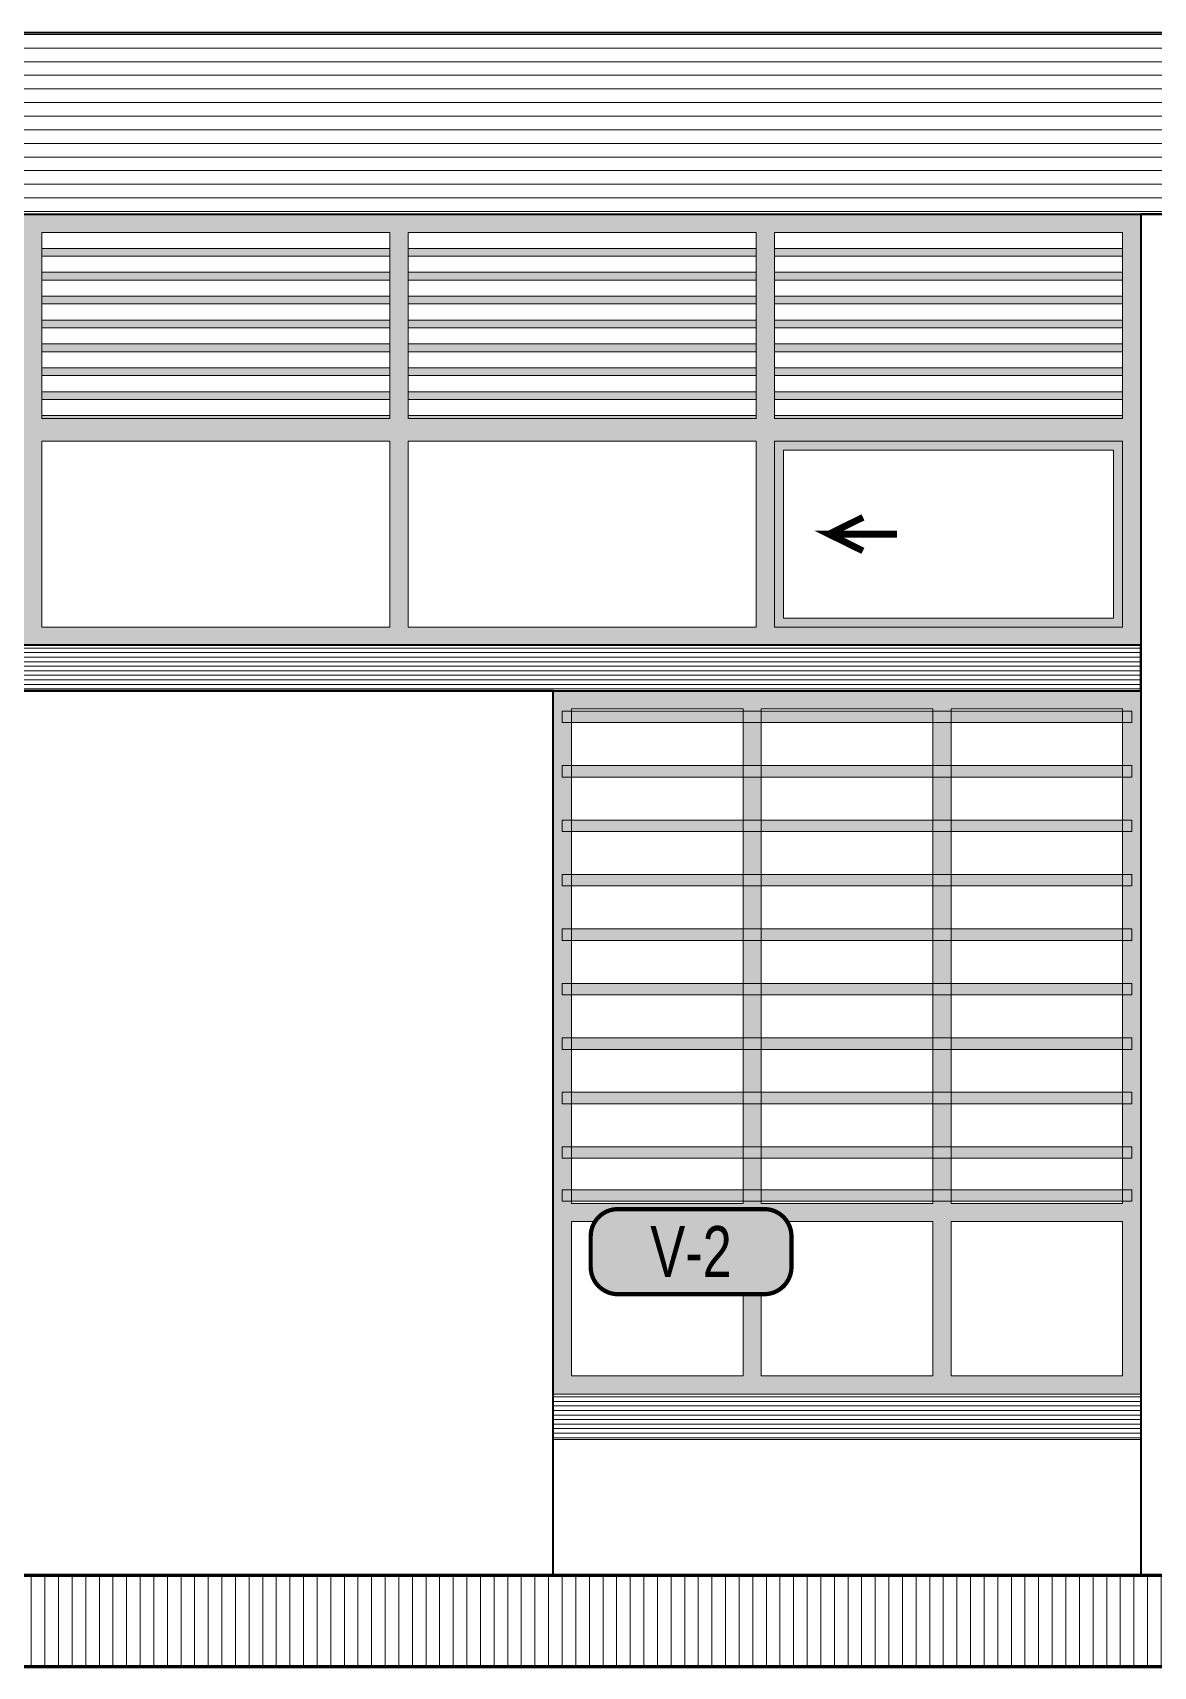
# Model space of a CAD drawing. Header units: millimetres. Extents: x 216 to 2687, y 57 to 1099.
# Drawn here: x 261.444 to 263.914, y 58.435 to 62.035 of the extents above; entities that cross this region are included whole.
import ezdxf
from ezdxf.enums import TextEntityAlignment as Align

# ---------------------------------------------------------------- set-up
doc = ezdxf.new("R2010")
doc.units = ezdxf.units.MM
doc.header["$LTSCALE"] = 0.5
doc.set_wipeout_variables(frame=1)
for name, color, linetype, lineweight in [('A-PLAN', 7, 'Continuous', 60), ('A-PLAN-1', 2, 'Continuous', 35), ('A-PLAN-3', 146, 'Continuous', 5), ('A-PLAN-ACHU1', 105, 'Continuous', 9), ('A-PLAN-ACHU2', 146, 'Continuous', 0), ('A-PLAN-ACHU3', 250, 'Continuous', 0), ('A-TEXT-VENT', 2, 'Continuous', 9), ('A-VENT', 1, 'Continuous', 15), ('A-WIPEOUT', 255, 'Continuous', 0)]:
    doc.layers.add(name, color=color, linetype=linetype, lineweight=lineweight)
doc.styles.add('ING_50', font='swisscl.ttf', dxfattribs={"height": 0.08})

msp = doc.modelspace()

# ---------------------------------------------------------------- hatches: boundary and pattern name
at = {"layer": 'A-PLAN-ACHU1', "transparency": 33554687}
h = msp.add_hatch(color=256, dxfattribs=at)
h.dxf.hatch_style = 1
h.set_gradient(color1=(91, 91, 91), color2=(214, 214, 214), tint=1, name='HEMISPHERICAL')
h.paths.add_polyline_path([(263.8864, 61.6354), (259.002, 61.6354), (259.002, 60.6854), (263.8864, 60.6854)])
h.paths.add_polyline_path([(260.6568, 61.5954), (261.4242, 61.5954), (261.4242, 61.1854), (260.6568, 61.1854)], flags=16)
h.paths.add_polyline_path([(260.6168, 61.1854), (259.8494, 61.1854), (259.8494, 61.5954), (260.6168, 61.5954)], flags=16)
h.paths.add_polyline_path([(260.6568, 61.1354), (261.4242, 61.1354), (261.4242, 60.7254), (260.6568, 60.7254)], flags=16)
h.paths.add_polyline_path([(260.6168, 61.1354), (260.6168, 60.7254), (259.8494, 60.7254), (259.8494, 61.1354)], flags=16)
h.paths.add_polyline_path([(261.4642, 61.5954), (262.2316, 61.5954), (262.2316, 61.1854), (261.4642, 61.1854)], flags=16)
h.paths.add_polyline_path([(259.8094, 61.1854), (259.042, 61.1854), (259.042, 61.5954), (259.8094, 61.5954)], flags=16)
h.paths.add_polyline_path([(261.4642, 61.1354), (262.2316, 61.1354), (262.2316, 60.7254), (261.4642, 60.7254)], flags=16)
h.paths.add_polyline_path([(259.8094, 61.1354), (259.8094, 60.7254), (259.042, 60.7254), (259.042, 61.1354)], flags=16)
h.paths.add_polyline_path([(262.2716, 61.5954), (263.039, 61.5954), (263.039, 61.1854), (262.2716, 61.1854)], flags=16)
h.paths.add_polyline_path([(262.2716, 61.1354), (263.039, 61.1354), (263.039, 60.7254), (262.2716, 60.7254)], flags=16)
h.paths.add_polyline_path([(263.079, 61.5954), (263.8464, 61.5954), (263.8464, 61.1854), (263.079, 61.1854)], flags=16)
h.paths.add_polyline_path([(263.079, 61.1354), (263.8464, 61.1354), (263.8464, 60.7254), (263.079, 60.7254)], flags=16)
h = msp.add_hatch(color=256, dxfattribs=at)
h.dxf.hatch_style = 1
h.set_gradient(color1=(91, 91, 91), color2=(214, 214, 214), rotation=90, tint=1, name='CYLINDER')
h.paths.add_polyline_path([(262.2316, 61.56), (261.4642, 61.56), (261.4642, 61.5428), (262.2316, 61.5428)])
h = msp.add_hatch(color=256, dxfattribs=at)
h.dxf.hatch_style = 1
h.set_gradient(color1=(91, 91, 91), color2=(214, 214, 214), rotation=90, tint=1, name='CYLINDER')
h.paths.add_polyline_path([(263.039, 61.56), (262.2716, 61.56), (262.2716, 61.5428), (263.039, 61.5428)])
h = msp.add_hatch(color=256, dxfattribs=at)
h.dxf.hatch_style = 1
h.set_gradient(color1=(91, 91, 91), color2=(214, 214, 214), rotation=90, tint=1, name='CYLINDER')
h.paths.add_polyline_path([(263.8464, 61.56), (263.079, 61.56), (263.079, 61.5428), (263.8464, 61.5428)])
h = msp.add_hatch(color=256, dxfattribs=at)
h.dxf.hatch_style = 1
h.set_gradient(color1=(91, 91, 91), color2=(214, 214, 214), rotation=90, tint=1, name='CYLINDER')
h.paths.add_polyline_path([(262.2316, 61.5073), (261.4642, 61.5073), (261.4642, 61.4902), (262.2316, 61.4902)])
h = msp.add_hatch(color=256, dxfattribs=at)
h.dxf.hatch_style = 1
h.set_gradient(color1=(91, 91, 91), color2=(214, 214, 214), rotation=90, tint=1, name='CYLINDER')
h.paths.add_polyline_path([(263.039, 61.5073), (262.2716, 61.5073), (262.2716, 61.4902), (263.039, 61.4902)])
h = msp.add_hatch(color=256, dxfattribs=at)
h.dxf.hatch_style = 1
h.set_gradient(color1=(91, 91, 91), color2=(214, 214, 214), rotation=90, tint=1, name='CYLINDER')
h.paths.add_polyline_path([(263.8464, 61.5073), (263.079, 61.5073), (263.079, 61.4902), (263.8464, 61.4902)])
h = msp.add_hatch(color=256, dxfattribs=at)
h.dxf.hatch_style = 1
h.set_gradient(color1=(91, 91, 91), color2=(214, 214, 214), rotation=90, tint=1, name='CYLINDER')
h.paths.add_polyline_path([(262.2316, 61.4547), (261.4642, 61.4547), (261.4642, 61.4376), (262.2316, 61.4376)])
h = msp.add_hatch(color=256, dxfattribs=at)
h.dxf.hatch_style = 1
h.set_gradient(color1=(91, 91, 91), color2=(214, 214, 214), rotation=90, tint=1, name='CYLINDER')
h.paths.add_polyline_path([(263.039, 61.4547), (262.2716, 61.4547), (262.2716, 61.4376), (263.039, 61.4376)])
h = msp.add_hatch(color=256, dxfattribs=at)
h.dxf.hatch_style = 1
h.set_gradient(color1=(91, 91, 91), color2=(214, 214, 214), rotation=90, tint=1, name='CYLINDER')
h.paths.add_polyline_path([(263.8464, 61.4547), (263.079, 61.4547), (263.079, 61.4376), (263.8464, 61.4376)])
h = msp.add_hatch(color=256, dxfattribs=at)
h.dxf.hatch_style = 1
h.set_gradient(color1=(91, 91, 91), color2=(214, 214, 214), rotation=90, tint=1, name='CYLINDER')
h.paths.add_polyline_path([(262.2316, 61.4021), (261.4642, 61.4021), (261.4642, 61.385), (262.2316, 61.385)])
h = msp.add_hatch(color=256, dxfattribs=at)
h.dxf.hatch_style = 1
h.set_gradient(color1=(91, 91, 91), color2=(214, 214, 214), rotation=90, tint=1, name='CYLINDER')
h.paths.add_polyline_path([(263.039, 61.4021), (262.2716, 61.4021), (262.2716, 61.385), (263.039, 61.385)])
h = msp.add_hatch(color=256, dxfattribs=at)
h.dxf.hatch_style = 1
h.set_gradient(color1=(91, 91, 91), color2=(214, 214, 214), rotation=90, tint=1, name='CYLINDER')
h.paths.add_polyline_path([(263.8464, 61.4021), (263.079, 61.4021), (263.079, 61.385), (263.8464, 61.385)])
h = msp.add_hatch(color=256, dxfattribs=at)
h.dxf.hatch_style = 1
h.set_gradient(color1=(91, 91, 91), color2=(214, 214, 214), rotation=90, tint=1, name='CYLINDER')
h.paths.add_polyline_path([(262.2316, 61.3495), (261.4642, 61.3495), (261.4642, 61.3324), (262.2316, 61.3324)])
h = msp.add_hatch(color=256, dxfattribs=at)
h.dxf.hatch_style = 1
h.set_gradient(color1=(91, 91, 91), color2=(214, 214, 214), rotation=90, tint=1, name='CYLINDER')
h.paths.add_polyline_path([(263.039, 61.3495), (262.2716, 61.3495), (262.2716, 61.3324), (263.039, 61.3324)])
h = msp.add_hatch(color=256, dxfattribs=at)
h.dxf.hatch_style = 1
h.set_gradient(color1=(91, 91, 91), color2=(214, 214, 214), rotation=90, tint=1, name='CYLINDER')
h.paths.add_polyline_path([(263.8464, 61.3495), (263.079, 61.3495), (263.079, 61.3324), (263.8464, 61.3324)])
h = msp.add_hatch(color=256, dxfattribs=at)
h.dxf.hatch_style = 1
h.set_gradient(color1=(91, 91, 91), color2=(214, 214, 214), rotation=90, tint=1, name='CYLINDER')
h.paths.add_polyline_path([(262.2316, 61.2969), (261.4642, 61.2969), (261.4642, 61.2798), (262.2316, 61.2798)])
h = msp.add_hatch(color=256, dxfattribs=at)
h.dxf.hatch_style = 1
h.set_gradient(color1=(91, 91, 91), color2=(214, 214, 214), rotation=90, tint=1, name='CYLINDER')
h.paths.add_polyline_path([(263.039, 61.2969), (262.2716, 61.2969), (262.2716, 61.2798), (263.039, 61.2798)])
h = msp.add_hatch(color=256, dxfattribs=at)
h.dxf.hatch_style = 1
h.set_gradient(color1=(91, 91, 91), color2=(214, 214, 214), rotation=90, tint=1, name='CYLINDER')
h.paths.add_polyline_path([(263.8464, 61.2969), (263.079, 61.2969), (263.079, 61.2798), (263.8464, 61.2798)])
h = msp.add_hatch(color=256, dxfattribs=at)
h.dxf.hatch_style = 1
h.set_gradient(color1=(91, 91, 91), color2=(214, 214, 214), rotation=90, tint=1, name='CYLINDER')
h.paths.add_polyline_path([(262.2316, 61.2443), (261.4642, 61.2443), (261.4642, 61.2272), (262.2316, 61.2272)])
h = msp.add_hatch(color=256, dxfattribs=at)
h.dxf.hatch_style = 1
h.set_gradient(color1=(91, 91, 91), color2=(214, 214, 214), rotation=90, tint=1, name='CYLINDER')
h.paths.add_polyline_path([(263.039, 61.2443), (262.2716, 61.2443), (262.2716, 61.2272), (263.039, 61.2272)])
h = msp.add_hatch(color=256, dxfattribs=at)
h.dxf.hatch_style = 1
h.set_gradient(color1=(91, 91, 91), color2=(214, 214, 214), rotation=90, tint=1, name='CYLINDER')
h.paths.add_polyline_path([(263.8464, 61.2443), (263.079, 61.2443), (263.079, 61.2272), (263.8464, 61.2272)])
h = msp.add_hatch(color=256, dxfattribs=at)
h.dxf.hatch_style = 1
h.set_gradient(color1=(91, 91, 91), color2=(214, 214, 214), rotation=90, tint=1, name='CYLINDER')
h.paths.add_polyline_path([(262.2316, 61.1917), (261.4642, 61.1917), (261.4642, 61.1854), (262.2316, 61.1854)])
h = msp.add_hatch(color=256, dxfattribs=at)
h.dxf.hatch_style = 1
h.set_gradient(color1=(91, 91, 91), color2=(214, 214, 214), rotation=90, tint=1, name='CYLINDER')
h.paths.add_polyline_path([(263.039, 61.1917), (262.2716, 61.1917), (262.2716, 61.1854), (263.039, 61.1854)])
h = msp.add_hatch(color=256, dxfattribs=at)
h.dxf.hatch_style = 1
h.set_gradient(color1=(91, 91, 91), color2=(214, 214, 214), rotation=90, tint=1, name='CYLINDER')
h.paths.add_polyline_path([(263.8464, 61.1917), (263.079, 61.1917), (263.079, 61.1854), (263.8464, 61.1854)])
h = msp.add_hatch(color=256, dxfattribs=at)
h.dxf.hatch_style = 1
h.set_gradient(color1=(91, 91, 91), color2=(214, 214, 214), tint=1, name='HEMISPHERICAL')
h.paths.add_polyline_path([(263.8464, 61.1354), (263.079, 61.1354), (263.079, 60.7254), (263.8464, 60.7254)])
h.paths.add_polyline_path([(263.099, 61.1154), (263.8264, 61.1154), (263.8264, 60.7454), (263.099, 60.7454)], flags=16)
at = {"layer": 'A-PLAN-ACHU1'}
h = msp.add_hatch(color=256, dxfattribs=at)
h.dxf.hatch_style = 1
h.set_gradient(color1=(91, 91, 91), color2=(173, 173, 173), tint=1)
h.paths.add_polyline_path([(262.5914, 60.5854), (262.5914, 59.0354), (263.8864, 59.0354), (263.8864, 60.5854)])
h.paths.add_polyline_path([(263.4281, 60.5454), (263.4281, 59.4554), (263.0498, 59.4554), (263.0498, 60.5454)], flags=16)
h.paths.add_polyline_path([(263.4681, 60.5454), (263.8464, 60.5454), (263.8464, 59.4554), (263.4681, 59.4554)], flags=16)
h.paths.add_polyline_path([(263.0098, 60.5454), (263.0098, 59.4554), (262.6314, 59.4554), (262.6314, 60.5454)], flags=16)
h.paths.add_polyline_path([(263.4281, 59.4154), (263.4281, 59.0754), (263.0498, 59.0754), (263.0498, 59.4154)], flags=16)
h.paths.add_polyline_path([(263.4681, 59.4154), (263.8464, 59.4154), (263.8464, 59.0754), (263.4681, 59.0754)], flags=16)
h.paths.add_polyline_path([(263.0098, 59.4154), (263.0098, 59.0754), (262.6314, 59.0754), (262.6314, 59.4154)], flags=16)
at = {"layer": 'A-PLAN-ACHU2'}
h = msp.add_hatch(color=256, dxfattribs=at)
h.dxf.hatch_style = 1
h.set_gradient(color1=(204, 102, 178), tint=1, name='CURVED')
h.paths.add_polyline_path([(262.6114, 60.5404), (263.8664, 60.5404), (263.8664, 60.515), (262.6114, 60.515)])
h = msp.add_hatch(color=256, dxfattribs=at)
h.dxf.hatch_style = 1
h.set_gradient(color1=(204, 102, 178), tint=1, name='CURVED')
h.paths.add_polyline_path([(262.6114, 60.4204), (263.8664, 60.4204), (263.8664, 60.395), (262.6114, 60.395)])
h = msp.add_hatch(color=256, dxfattribs=at)
h.dxf.hatch_style = 1
h.set_gradient(color1=(204, 102, 178), tint=1, name='CURVED')
h.paths.add_polyline_path([(262.6114, 60.3004), (263.8664, 60.3004), (263.8664, 60.275), (262.6114, 60.275)])
h = msp.add_hatch(color=256, dxfattribs=at)
h.dxf.hatch_style = 1
h.set_gradient(color1=(204, 102, 178), tint=1, name='CURVED')
h.paths.add_polyline_path([(262.6114, 60.1804), (263.8664, 60.1804), (263.8664, 60.155), (262.6114, 60.155)])
h = msp.add_hatch(color=256, dxfattribs=at)
h.dxf.hatch_style = 1
h.set_gradient(color1=(204, 102, 178), tint=1, name='CURVED')
h.paths.add_polyline_path([(262.6114, 60.0604), (263.8664, 60.0604), (263.8664, 60.035), (262.6114, 60.035)])
h = msp.add_hatch(color=256, dxfattribs=at)
h.dxf.hatch_style = 1
h.set_gradient(color1=(204, 102, 178), tint=1, name='CURVED')
h.paths.add_polyline_path([(262.6114, 59.9404), (263.8664, 59.9404), (263.8664, 59.915), (262.6114, 59.915)])
h = msp.add_hatch(color=256, dxfattribs=at)
h.dxf.hatch_style = 1
h.set_gradient(color1=(204, 102, 178), tint=1, name='CURVED')
h.paths.add_polyline_path([(262.6114, 59.8204), (263.8664, 59.8204), (263.8664, 59.795), (262.6114, 59.795)])
h = msp.add_hatch(color=256, dxfattribs=at)
h.dxf.hatch_style = 1
h.set_gradient(color1=(204, 102, 178), tint=1, name='CURVED')
h.paths.add_polyline_path([(262.6114, 59.7004), (263.8664, 59.7004), (263.8664, 59.675), (262.6114, 59.675)])
h = msp.add_hatch(color=256, dxfattribs=at)
h.dxf.hatch_style = 1
h.set_gradient(color1=(204, 102, 178), tint=1, name='CURVED')
h.paths.add_polyline_path([(262.6114, 59.5804), (263.8664, 59.5804), (263.8664, 59.555), (262.6114, 59.555)])
at = {"layer": 'A-PLAN-ACHU3'}
h = msp.add_hatch(dxfattribs=at)
h.set_pattern_fill('_USER', color=256, scale=0.03, pattern_type=0)
h.set_pattern_definition([(0, (-2414.348867, -998.31859), (0, 0.03), [])])
h.paths.add_polyline_path([(257.582, 61.6354), (277.782, 61.6354), (277.782, 62.0354), (257.582, 62.0354)])
h = msp.add_hatch(dxfattribs=at)
h.set_pattern_fill('_USER', color=251, scale=0.01, pattern_type=0)
h.set_pattern_definition([(0, (-2412.411941, -1054.62076), (0, 0.01), [])])
h.paths.add_polyline_path([(263.8864, 60.5854), (263.8864, 60.6854), (259.002, 60.6854), (259.002, 60.5854)])
h = msp.add_hatch(dxfattribs=at)
h.set_pattern_fill('_USER', color=252, scale=0.01, pattern_type=0)
h.set_pattern_definition([(0, (-2408.058439, -1054.47076), (0, 0.01), [])])
h.paths.add_polyline_path([(262.5914, 58.9354), (262.5914, 59.0354), (263.8864, 59.0354), (263.8864, 58.9354)])
h = msp.add_hatch(dxfattribs=at)
h.set_pattern_fill('_USER', color=256, scale=0.03, angle=90, pattern_type=0)
h.set_pattern_definition([(90, (-2414.348867, -998.31859), (-0.03, 2e-18), [])])
h.paths.add_polyline_path([(261.132, 58.6354), (261.132, 58.4354), (276.982, 58.4354), (276.982, 58.6354)])

# ---------------------------------------------------------------- linework, layer by layer
at = {"layer": 'A-PLAN'}
msp.add_lwpolyline([(261.132, 58.6354), (261.132, 58.4354), (276.982, 58.4354), (276.982, 58.6354)], close=True, dxfattribs=at)
at = {"layer": 'A-PLAN-1'}
for points in [[(257.582, 61.6354), (277.782, 61.6354), (277.782, 62.0354), (257.582, 62.0354)], [(263.8864, 58.6354), (265.1776, 58.6354), (265.1776, 61.6354), (263.8864, 61.6354)], [(263.8864, 60.5854), (263.8864, 60.6854), (259.002, 60.6854), (259.002, 60.5854)], [(260.297, 58.5574), (261.132, 58.6354), (262.5914, 58.6354), (262.5914, 60.5854), (260.297, 60.5854)]]:
    msp.add_lwpolyline(points, close=True, dxfattribs=at)
at = {"layer": 'A-PLAN-3'}
for points in [[(262.5914, 58.9354), (262.5914, 59.0354), (263.8864, 59.0354), (263.8864, 58.9354)], [(262.5914, 58.9354), (263.8864, 58.9354), (263.8864, 58.6354), (262.5914, 58.6354)]]:
    msp.add_lwpolyline(points, close=True, dxfattribs=at)
at = {"layer": 'A-PLAN-ACHU1'}
for points in [[(262.2316, 61.5954), (261.4642, 61.5954), (261.4642, 61.56), (262.2316, 61.56)], [(263.039, 61.5954), (262.2716, 61.5954), (262.2716, 61.56), (263.039, 61.56)], [(263.8464, 61.5954), (263.079, 61.5954), (263.079, 61.56), (263.8464, 61.56)], [(262.2316, 61.56), (261.4642, 61.56), (261.4642, 61.5428), (262.2316, 61.5428)], [(262.2316, 61.5428), (261.4642, 61.5428), (261.4642, 61.5073), (262.2316, 61.5073)], [(263.039, 61.56), (262.2716, 61.56), (262.2716, 61.5428), (263.039, 61.5428)], [(263.039, 61.5428), (262.2716, 61.5428), (262.2716, 61.5073), (263.039, 61.5073)], [(263.8464, 61.56), (263.079, 61.56), (263.079, 61.5428), (263.8464, 61.5428)], [(263.8464, 61.5428), (263.079, 61.5428), (263.079, 61.5073), (263.8464, 61.5073)], [(262.2316, 61.5073), (261.4642, 61.5073), (261.4642, 61.4902), (262.2316, 61.4902)], [(262.2316, 61.4902), (261.4642, 61.4902), (261.4642, 61.4547), (262.2316, 61.4547)], [(263.039, 61.5073), (262.2716, 61.5073), (262.2716, 61.4902), (263.039, 61.4902)], [(263.039, 61.4902), (262.2716, 61.4902), (262.2716, 61.4547), (263.039, 61.4547)], [(263.8464, 61.5073), (263.079, 61.5073), (263.079, 61.4902), (263.8464, 61.4902)], [(263.8464, 61.4902), (263.079, 61.4902), (263.079, 61.4547), (263.8464, 61.4547)], [(262.2316, 61.4547), (261.4642, 61.4547), (261.4642, 61.4376), (262.2316, 61.4376)], [(263.039, 61.4547), (262.2716, 61.4547), (262.2716, 61.4376), (263.039, 61.4376)], [(263.8464, 61.4547), (263.079, 61.4547), (263.079, 61.4376), (263.8464, 61.4376)], [(262.2316, 61.4376), (261.4642, 61.4376), (261.4642, 61.4021), (262.2316, 61.4021)], [(263.039, 61.4376), (262.2716, 61.4376), (262.2716, 61.4021), (263.039, 61.4021)], [(263.8464, 61.4376), (263.079, 61.4376), (263.079, 61.4021), (263.8464, 61.4021)], [(262.2316, 61.4021), (261.4642, 61.4021), (261.4642, 61.385), (262.2316, 61.385)], [(262.2316, 61.385), (261.4642, 61.385), (261.4642, 61.3495), (262.2316, 61.3495)], [(263.039, 61.4021), (262.2716, 61.4021), (262.2716, 61.385), (263.039, 61.385)], [(263.039, 61.385), (262.2716, 61.385), (262.2716, 61.3495), (263.039, 61.3495)], [(263.8464, 61.4021), (263.079, 61.4021), (263.079, 61.385), (263.8464, 61.385)], [(263.8464, 61.385), (263.079, 61.385), (263.079, 61.3495), (263.8464, 61.3495)], [(262.2316, 61.3495), (261.4642, 61.3495), (261.4642, 61.3324), (262.2316, 61.3324)], [(263.039, 61.3495), (262.2716, 61.3495), (262.2716, 61.3324), (263.039, 61.3324)], [(263.8464, 61.3495), (263.079, 61.3495), (263.079, 61.3324), (263.8464, 61.3324)], [(262.2316, 61.3324), (261.4642, 61.3324), (261.4642, 61.2969), (262.2316, 61.2969)], [(263.039, 61.3324), (262.2716, 61.3324), (262.2716, 61.2969), (263.039, 61.2969)], [(263.8464, 61.3324), (263.079, 61.3324), (263.079, 61.2969), (263.8464, 61.2969)], [(262.2316, 61.2969), (261.4642, 61.2969), (261.4642, 61.2798), (262.2316, 61.2798)], [(262.2316, 61.2798), (261.4642, 61.2798), (261.4642, 61.2443), (262.2316, 61.2443)], [(263.039, 61.2969), (262.2716, 61.2969), (262.2716, 61.2798), (263.039, 61.2798)], [(263.039, 61.2798), (262.2716, 61.2798), (262.2716, 61.2443), (263.039, 61.2443)], [(263.8464, 61.2969), (263.079, 61.2969), (263.079, 61.2798), (263.8464, 61.2798)], [(263.8464, 61.2798), (263.079, 61.2798), (263.079, 61.2443), (263.8464, 61.2443)], [(262.2316, 61.2443), (261.4642, 61.2443), (261.4642, 61.2272), (262.2316, 61.2272)], [(263.039, 61.2443), (262.2716, 61.2443), (262.2716, 61.2272), (263.039, 61.2272)], [(263.8464, 61.2443), (263.079, 61.2443), (263.079, 61.2272), (263.8464, 61.2272)], [(262.2316, 61.2272), (261.4642, 61.2272), (261.4642, 61.1917), (262.2316, 61.1917)], [(263.039, 61.2272), (262.2716, 61.2272), (262.2716, 61.1917), (263.039, 61.1917)], [(263.8464, 61.2272), (263.079, 61.2272), (263.079, 61.1917), (263.8464, 61.1917)], [(262.2316, 61.1917), (261.4642, 61.1917), (261.4642, 61.1854), (262.2316, 61.1854)], [(263.039, 61.1917), (262.2716, 61.1917), (262.2716, 61.1854), (263.039, 61.1854)], [(263.8464, 61.1917), (263.079, 61.1917), (263.079, 61.1854), (263.8464, 61.1854)]]:
    msp.add_lwpolyline(points, close=True, dxfattribs=at)
at = {"layer": 'A-VENT'}
for points in [[(259.002, 61.6354), (263.8864, 61.6354), (263.8864, 60.6854), (259.002, 60.6854)], [(262.2316, 61.5954), (261.4642, 61.5954), (261.4642, 61.1854), (262.2316, 61.1854)], [(263.039, 61.5954), (262.2716, 61.5954), (262.2716, 61.1854), (263.039, 61.1854)], [(263.8464, 61.5954), (263.079, 61.5954), (263.079, 61.1854), (263.8464, 61.1854)], [(262.2316, 61.1354), (261.4642, 61.1354), (261.4642, 60.7254), (262.2316, 60.7254)], [(263.039, 61.1354), (262.2716, 61.1354), (262.2716, 60.7254), (263.039, 60.7254)], [(263.8464, 61.1354), (263.079, 61.1354), (263.079, 60.7254), (263.8464, 60.7254)], [(263.8264, 61.1154), (263.099, 61.1154), (263.099, 60.7454), (263.8264, 60.7454)], [(262.5914, 60.5854), (263.8864, 60.5854), (263.8864, 59.0354), (262.5914, 59.0354)], [(262.6114, 60.5404), (263.8664, 60.5404), (263.8664, 60.515), (262.6114, 60.515)], [(263.0098, 60.5454), (262.6314, 60.5454), (262.6314, 59.4554), (263.0098, 59.4554)], [(263.4281, 60.5454), (263.0498, 60.5454), (263.0498, 59.4554), (263.4281, 59.4554)], [(263.8464, 60.5454), (263.4681, 60.5454), (263.4681, 59.4554), (263.8464, 59.4554)], [(262.6114, 60.4204), (263.8664, 60.4204), (263.8664, 60.395), (262.6114, 60.395)], [(262.6114, 60.3004), (263.8664, 60.3004), (263.8664, 60.275), (262.6114, 60.275)], [(262.6114, 60.1804), (263.8664, 60.1804), (263.8664, 60.155), (262.6114, 60.155)], [(262.6114, 60.0604), (263.8664, 60.0604), (263.8664, 60.035), (262.6114, 60.035)], [(262.6114, 59.9404), (263.8664, 59.9404), (263.8664, 59.915), (262.6114, 59.915)], [(262.6114, 59.8204), (263.8664, 59.8204), (263.8664, 59.795), (262.6114, 59.795)], [(262.6114, 59.7004), (263.8664, 59.7004), (263.8664, 59.675), (262.6114, 59.675)], [(262.6114, 59.5804), (263.8664, 59.5804), (263.8664, 59.555), (262.6114, 59.555)], [(263.0098, 59.4154), (262.6314, 59.4154), (262.6314, 59.0754), (263.0098, 59.0754)], [(263.4281, 59.4154), (263.0498, 59.4154), (263.0498, 59.0754), (263.4281, 59.0754)], [(263.8464, 59.4154), (263.4681, 59.4154), (263.4681, 59.0754), (263.8464, 59.0754)]]:
    msp.add_lwpolyline(points, close=True, dxfattribs=at)
at = {"layer": 'A-VENT', "const_width": 0.015}
msp.add_lwpolyline([(263.349, 60.9304), (263.199, 60.9304), (263.274, 60.8935), (263.199, 60.9304), (263.274, 60.9674)], dxfattribs=at)

# ---------------------------------------------------------------- next in the draw order: wipeouts: each hides what was drawn before it
msp.add_wipeout([(262.734, 59.443), (263.0565, 59.443), (263.0989, 59.4255), (263.1165, 59.383), (263.1165, 59.3155), (263.0989, 59.2731), (263.0565, 59.2555), (262.734, 59.2555), (262.6915, 59.2731), (262.674, 59.3155), (262.674, 59.383), (262.6915, 59.4255)]).dxf.layer = 'A-WIPEOUT'

# ---------------------------------------------------------------- next in the draw order: hatches: boundary and pattern name
at = {"layer": 'A-PLAN-ACHU2'}
h = msp.add_hatch(color=256, dxfattribs=at)
h.dxf.hatch_style = 1
h.set_gradient(color1=(204, 102, 178), tint=1, name='CURVED')
h.paths.add_polyline_path([(262.6114, 59.4858), (263.8664, 59.4858), (263.8664, 59.4604), (262.6114, 59.4604)])
at = {"layer": 'A-PLAN-ACHU3'}
h = msp.add_hatch(color=254, dxfattribs=at)
edge = h.paths.add_edge_path()
edge.add_line((262.674, 59.383), (262.674, 59.3155))
edge.add_arc((262.734, 59.3155), 0.06, 180, 270)
edge.add_line((262.734, 59.2555), (263.0565, 59.2555))
edge.add_arc((263.0565, 59.3155), 0.06, 270, 360)
edge.add_line((263.1165, 59.3155), (263.1165, 59.383))
edge.add_arc((263.0565, 59.383), 0.06, 0, 90)
edge.add_line((263.0565, 59.443), (262.734, 59.443))
edge.add_arc((262.734, 59.383), 0.06, 90, 180)

# ---------------------------------------------------------------- next in the draw order: linework, layer by layer
at = {"layer": 'A-TEXT-VENT', "const_width": 0.00938}
msp.add_lwpolyline([(262.674, 59.383), (262.674, 59.3155, 0.414214), (262.734, 59.2555), (263.0565, 59.2555, 0.414214), (263.1165, 59.3155), (263.1165, 59.383, 0.414214), (263.0565, 59.443), (262.734, 59.443, 0.414214)], format="xyb", close=True, dxfattribs=at)
at = {"layer": 'A-VENT'}
msp.add_lwpolyline([(262.6114, 59.4858), (263.8664, 59.4858), (263.8664, 59.4604), (262.6114, 59.4604)], close=True, dxfattribs=at)

# ---------------------------------------------------------------- next in the draw order: texts
at = {"layer": 'A-TEXT-VENT', "color": 1, "style": 'ING_50'}
msp.add_attdef('V-2', text='AA', height=0.1125, dxfattribs=at).set_placement((262.8952, 59.3493), align=Align.MIDDLE_CENTER)

doc.saveas('drawing.dxf')
